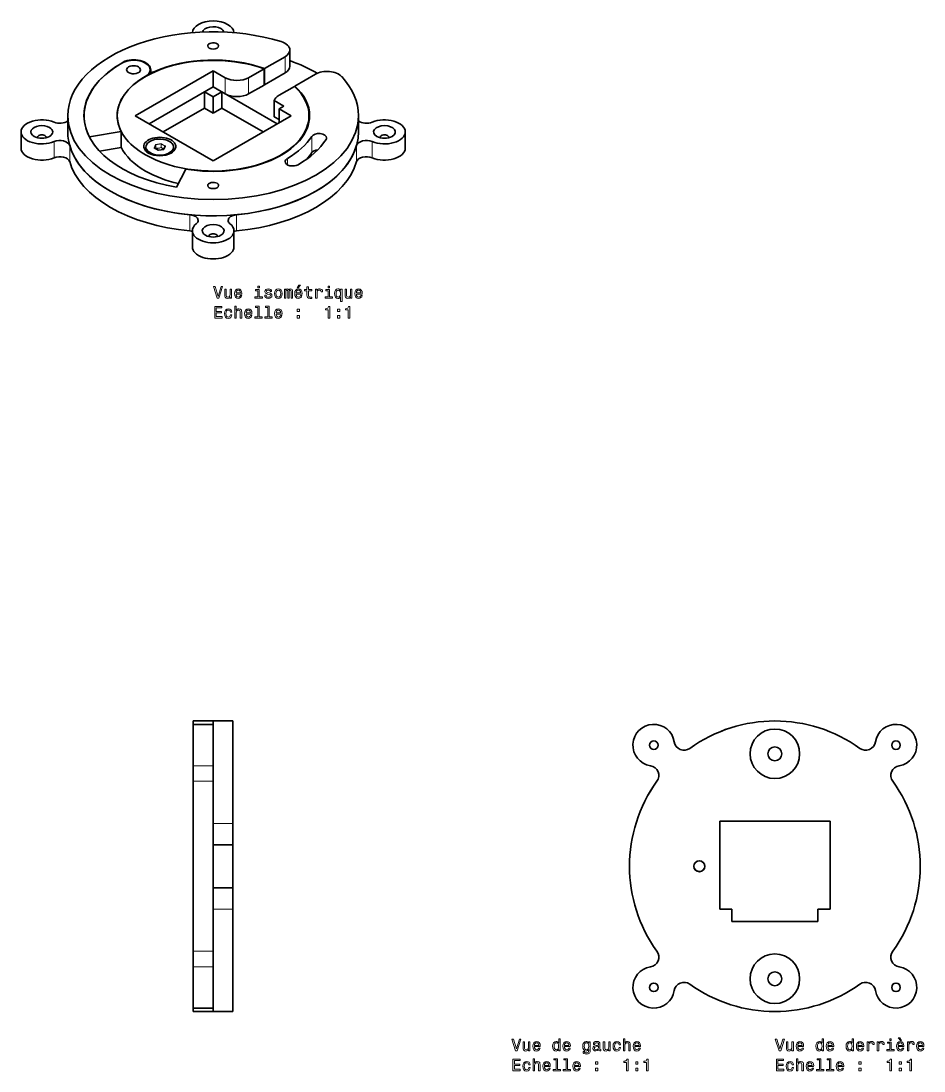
# Model space of a CAD drawing. Extents: x 300 to 980, y 12 to 676.
# Drawn here: x 706.4 to 979.7, y 358.5 to 676.5 of the extents above; entities that cross this region are included whole.
import ezdxf

# ---------------------------------------------------------------- set-up
doc = ezdxf.new("R2010")
doc.units = 0

msp = doc.modelspace()

# ---------------------------------------------------------------- linework, layer by layer
at = {"color": 7, "lineweight": 35, "ltscale": 0.179331}
for p, q in [((780.07, 662.06), (786.28, 665.65)), ((786.28, 660.75), (780.07, 657.16))]:
    msp.add_line(p, q, dxfattribs=at)
at = {"color": 7, "lineweight": 13, "ltscale": 0.122475}
for p, q in [((786.28, 660.75), (786.28, 665.65)), ((768.21, 654.4), (768.21, 659.3)), ((775.28, 654.4), (775.28, 659.3)), ((716.37, 635.04), (716.37, 639.94)), ((794.38, 636.61), (794.38, 641.51)), ((812.69, 639.94), (812.69, 635.04)), ((721.1, 633.92), (721.1, 638.82)), ((807.96, 638.82), (807.96, 633.92)), ((757.49, 612.91), (757.49, 617.81)), ((771.57, 612.91), (771.57, 617.81))]:
    msp.add_line(p, q, dxfattribs=at)
at = {"color": 7, "lineweight": 35, "ltscale": 0.122475}
for p, q in [((787.75, 662.79), (787.75, 667.69)), ((764.53, 656.52), (764.53, 661.42)), ((780.07, 657.16), (780.07, 662.06)), ((761.91, 650.11), (761.91, 655.01)), ((767.15, 650.11), (767.15, 655.01)), ((764.53, 648.6), (764.53, 653.5)), ((783.05, 652.36), (783.05, 647.46)), ((720.53, 642.88), (720.53, 647.78)), ((808.53, 642.88), (808.53, 647.78)), ((706.37, 642.88), (706.37, 637.98)), ((736.66, 638.12), (736.66, 643.02)), ((822.69, 642.88), (822.69, 637.98)), ((758.23, 612.94), (758.23, 608.04)), ((770.83, 612.94), (770.83, 608.04))]:
    msp.add_line(p, q, dxfattribs=at)
at = {"color": 7, "lineweight": 13, "ltscale": 0.003169}
msp.add_line((737.78, 664.13), (737.78, 664.26), dxfattribs=at)
at = {"color": 7, "lineweight": 13, "ltscale": 0.003339}
msp.add_line((737.88, 664.17), (737.88, 664.3), dxfattribs=at)
at = {"color": 7, "lineweight": 35}
for p, q in [((740.91, 647.78), (764.53, 661.42)), ((745.15, 645.33), (764.53, 656.52)), ((740.91, 647.78), (764.53, 634.15)), ((788.15, 647.78), (764.53, 634.15)), ((770.53, 433.47), (770.53, 464.5)), ((758.53, 420.5), (758.53, 446.23)), ((764.53, 420.5), (764.53, 446.23)), ((951.26, 434.2), (917.86, 434.2)), ((917.86, 407.5), (917.86, 434.2)), ((951.26, 434.2), (951.26, 407.5)), ((758.53, 394.77), (758.53, 420.5)), ((764.53, 394.77), (764.53, 420.5)), ((770.53, 376.5), (770.53, 407.53)), ((921.56, 403.8), (947.56, 403.8)), ((921.56, 403.8), (947.56, 403.8))]:
    msp.add_line(p, q, dxfattribs=at)
at = {"color": 7, "lineweight": 35, "ltscale": 0.03226}
msp.add_line((745.44, 660.4), (745.44, 661.69), dxfattribs=at)
at = {"color": 7, "lineweight": 35, "ltscale": 0.106144}
for p, q in [((768.21, 659.3), (764.53, 661.42)), ((768.21, 654.4), (764.53, 656.52))]:
    msp.add_line(p, q, dxfattribs=at)
at = {"color": 7, "lineweight": 35, "ltscale": 0.134218}
msp.add_line((775.28, 659.3), (779.93, 661.98), dxfattribs=at)
at = {"color": 7, "lineweight": 35, "ltscale": 0.122473}
msp.add_line((779.93, 657.08), (779.93, 661.98), dxfattribs=at)
at = {"color": 7, "lineweight": 13, "ltscale": 0.001021}
msp.add_line((743.98, 659.61), (743.98, 659.65), dxfattribs=at)
at = {"color": 7, "lineweight": 35, "ltscale": 0.019063}
msp.add_line((745.59, 661.23), (745.59, 660.47), dxfattribs=at)
at = {"color": 7, "lineweight": 13, "ltscale": 0.00369}
msp.add_line((746.4, 661.01), (746.4, 660.86), dxfattribs=at)
at = {"color": 7, "lineweight": 35, "ltscale": 0.179332}
msp.add_line((789.26, 656.76), (795.48, 660.34), dxfattribs=at)
at = {"color": 7, "lineweight": 35, "ltscale": 0.483775}
for p, q in [((745.15, 645.33), (761.91, 655.01)), ((783.9, 645.33), (767.15, 655.01))]:
    msp.add_line(p, q, dxfattribs=at)
at = {"color": 7, "lineweight": 35, "ltscale": 0.075525}
for p, q in [((764.53, 653.5), (761.91, 655.01)), ((764.53, 653.5), (767.15, 655.01)), ((764.53, 648.6), (761.91, 650.11)), ((764.53, 648.6), (767.15, 650.11))]:
    msp.add_line(p, q, dxfattribs=at)
at = {"color": 7, "lineweight": 35, "ltscale": 0.134219}
for p, q in [((779.93, 657.08), (775.28, 654.4)), ((784.47, 653.99), (789.12, 656.67))]:
    msp.add_line(p, q, dxfattribs=at)
at = {"color": 7, "lineweight": 35, "ltscale": 0.005473}
msp.add_line((789.26, 656.54), (789.26, 656.76), dxfattribs=at)
at = {"color": 7, "lineweight": 35, "ltscale": 0.08165}
msp.add_line((785.88, 650.72), (783.05, 652.36), dxfattribs=at)
at = {"color": 7, "lineweight": 35, "ltscale": 0.3613}
for p, q in [((749.4, 642.88), (761.91, 650.11)), ((779.66, 642.88), (767.15, 650.11))]:
    msp.add_line(p, q, dxfattribs=at)
at = {"color": 7, "lineweight": 35, "ltscale": 0.040824}
msp.add_line((785.88, 650.72), (784.47, 649.91), dxfattribs=at)
at = {"color": 7, "lineweight": 35, "ltscale": 0.106145}
for p, q in [((784.47, 649.91), (784.47, 645.66)), ((788.15, 647.78), (784.47, 649.91))]:
    msp.add_line(p, q, dxfattribs=at)
at = {"color": 7, "lineweight": 35, "ltscale": 0.02851}
msp.add_line((725.47, 646.64), (725.47, 647.78), dxfattribs=at)
at = {"color": 7, "lineweight": 35, "ltscale": 0.024593}
msp.add_line((735.52, 646.8), (735.52, 647.78), dxfattribs=at)
at = {"color": 7, "lineweight": 35, "ltscale": 0.040825}
msp.add_line((784.47, 646.64), (783.05, 647.46), dxfattribs=at)
at = {"color": 7, "lineweight": 35, "ltscale": 0.049251}
msp.add_line((793.54, 645.81), (793.54, 647.78), dxfattribs=at)
at = {"color": 7, "lineweight": 35, "ltscale": 0.243185}
msp.add_line((736.66, 643.02), (727.07, 641.38), dxfattribs=at)
at = {"color": 7, "lineweight": 35, "ltscale": 0.002522}
msp.add_line((727.07, 641.28), (727.07, 641.38), dxfattribs=at)
at = {"color": 7, "lineweight": 13, "ltscale": 0.040914}
for p, q in [((748.77, 639.32), (747.16, 639.07)), ((748.79, 639.25), (747.17, 639))]:
    msp.add_line(p, q, dxfattribs=at)
at = {"color": 7, "lineweight": 13, "ltscale": 0.026366}
for p, q in [((748.79, 638.2), (748.79, 639.25)), ((748.84, 638.19), (748.84, 639.24)), ((747.17, 637.95), (747.17, 639))]:
    msp.add_line(p, q, dxfattribs=at)
at = {"color": 7, "lineweight": 13, "ltscale": 0.034176}
for p, q in [((750.02, 638.56), (748.84, 639.24)), ((746.68, 638.04), (747.86, 637.35))]:
    msp.add_line(p, q, dxfattribs=at)
at = {"color": 7, "lineweight": 13, "ltscale": 0.034178}
msp.add_line((750.05, 638.62), (748.87, 639.3), dxfattribs=at)
at = {"color": 7, "lineweight": 35, "ltscale": 0.164989}
msp.add_line((736.66, 638.12), (730.16, 637.01), dxfattribs=at)
at = {"color": 7, "lineweight": 35, "ltscale": 0.00732}
for p, q in [((744.17, 637.95), (744.17, 638.25)), ((752.57, 637.95), (752.57, 638.25))]:
    msp.add_line(p, q, dxfattribs=at)
at = {"color": 7, "lineweight": 13, "ltscale": 0.025734}
for p, q in [((747.09, 639.03), (746.65, 638.09)), ((747.13, 638.98), (746.7, 638.05)), ((749.65, 637.63), (750.08, 638.56))]:
    msp.add_line(p, q, dxfattribs=at)
at = {"color": 7, "lineweight": 35, "ltscale": 0.000191654}
msp.add_line((746.7, 638.04), (746.7, 638.05), dxfattribs=at)
at = {"color": 7, "lineweight": 35, "ltscale": 0.034176}
msp.add_line((746.7, 638.04), (747.89, 637.36), dxfattribs=at)
at = {"color": 7, "lineweight": 13, "ltscale": 0.002935}
msp.add_line((747.13, 637.92), (747.1, 637.81), dxfattribs=at)
at = {"color": 7, "lineweight": 13, "ltscale": 0.026364}
msp.add_line((747.13, 637.92), (747.13, 638.98), dxfattribs=at)
at = {"color": 7, "lineweight": 13, "ltscale": 0.002601}
msp.add_line((747.17, 637.89), (747.13, 637.79), dxfattribs=at)
at = {"color": 7, "lineweight": 35, "ltscale": 0.040912}
msp.add_line((747.95, 637.35), (749.57, 637.6), dxfattribs=at)
at = {"color": 7, "lineweight": 13, "ltscale": 0.040912}
msp.add_line((747.96, 637.34), (749.58, 637.59), dxfattribs=at)
at = {"color": 7, "lineweight": 13, "ltscale": 0.001324}
msp.add_line((748.79, 638.2), (748.81, 638.15), dxfattribs=at)
at = {"color": 7, "lineweight": 13, "ltscale": 0.001085}
msp.add_line((748.84, 638.12), (748.81, 638.15), dxfattribs=at)
at = {"color": 7, "lineweight": 13, "ltscale": 0.001073}
msp.add_line((748.87, 638.16), (748.84, 638.19), dxfattribs=at)
at = {"color": 7, "lineweight": 35, "ltscale": 0.025734}
msp.add_line((749.6, 637.61), (750.04, 638.54), dxfattribs=at)
at = {"color": 7, "lineweight": 13, "ltscale": 0.001215}
msp.add_line((750.02, 638.51), (750.02, 638.56), dxfattribs=at)
at = {"color": 7, "lineweight": 13, "ltscale": 0.04695}
msp.add_line((786.99, 632.94), (786.99, 634.82), dxfattribs=at)
at = {"color": 7, "lineweight": 35, "ltscale": 0.153989}
msp.add_line((756.23, 631.61), (753.42, 626.13), dxfattribs=at)
at = {"color": 7, "lineweight": 35, "ltscale": 0.030039}
msp.add_line((758.53, 463.3), (758.53, 464.5), dxfattribs=at)
at = {"color": 7, "lineweight": 35, "ltscale": 0.15}
for p, q in [((758.53, 464.5), (764.53, 464.5)), ((764.53, 464.5), (770.53, 464.5)), ((764.53, 463.47), (758.53, 463.47)), ((764.53, 427), (770.53, 427)), ((764.53, 414), (770.53, 414)), ((764.53, 377.53), (758.53, 377.53)), ((758.53, 376.5), (764.53, 376.5)), ((764.53, 376.5), (770.53, 376.5))]:
    msp.add_line(p, q, dxfattribs=at)
at = {"color": 7, "lineweight": 35, "ltscale": 0.025726}
msp.add_line((764.53, 463.47), (764.53, 464.5), dxfattribs=at)
msp.add_line((764.53, 463.47), (764.53, 464.5), dxfattribs=at)
at = {"color": 7, "lineweight": 35, "ltscale": 0.313062}
for p, q in [((758.53, 463.47), (758.53, 450.95)), ((764.53, 450.95), (764.53, 463.47)), ((758.53, 390.05), (758.53, 377.53)), ((764.53, 377.53), (764.53, 390.05))]:
    msp.add_line(p, q, dxfattribs=at)
at = {"color": 7, "lineweight": 13, "ltscale": 0.15}
for p, q in [((758.53, 450.95), (764.53, 450.95)), ((758.53, 446.23), (764.53, 446.23)), ((764.53, 433.47), (770.53, 433.47)), ((764.53, 407.53), (770.53, 407.53)), ((758.53, 394.77), (764.53, 394.77)), ((758.53, 390.05), (764.53, 390.05))]:
    msp.add_line(p, q, dxfattribs=at)
at = {"color": 7, "lineweight": 35, "ltscale": 0.117937}
for p, q in [((758.53, 446.23), (758.53, 450.95)), ((764.53, 446.23), (764.53, 450.95)), ((758.53, 390.05), (758.53, 394.77)), ((764.53, 390.05), (764.53, 394.77))]:
    msp.add_line(p, q, dxfattribs=at)
at = {"color": 7, "lineweight": 35, "ltscale": 0.318921}
for p, q in [((764.53, 433.47), (764.53, 446.23)), ((764.53, 394.77), (764.53, 407.53))]:
    msp.add_line(p, q, dxfattribs=at)
at = {"color": 7, "lineweight": 35, "ltscale": 0.161858}
msp.add_line((770.53, 427), (770.53, 433.47), dxfattribs=at)
at = {"color": 7, "lineweight": 35, "ltscale": 0.055}
msp.add_line((951.26, 434.2), (951.26, 432), dxfattribs=at)
at = {"color": 7, "lineweight": 35, "ltscale": 0.325}
msp.add_line((770.53, 414), (770.53, 427), dxfattribs=at)
at = {"color": 7, "lineweight": 13, "ltscale": 3.00563e-05}
msp.add_line((913.3, 420.45), (913.3, 420.45), dxfattribs=at)
at = {"color": 7, "lineweight": 13, "ltscale": 0.000107431}
msp.add_line((913.32, 420.36), (913.32, 420.36), dxfattribs=at)
at = {"color": 7, "lineweight": 35, "ltscale": 0.001415}
msp.add_line((910.66, 419.36), (910.62, 419.32), dxfattribs=at)
at = {"color": 7, "lineweight": 13, "ltscale": 0.002001}
msp.add_line((911.7, 419), (911.7, 418.92), dxfattribs=at)
at = {"color": 7, "lineweight": 35, "ltscale": 0.161859}
msp.add_line((770.53, 407.53), (770.53, 414), dxfattribs=at)
at = {"color": 7, "lineweight": 35, "ltscale": 0.0925}
for p, q in [((921.56, 407.5), (917.86, 407.5)), ((921.56, 407.5), (921.56, 403.8)), ((947.56, 407.5), (947.56, 403.8)), ((947.56, 407.5), (951.26, 407.5))]:
    msp.add_line(p, q, dxfattribs=at)
at = {"color": 7, "lineweight": 35, "ltscale": 0.0375}
msp.add_line((951.26, 409), (951.26, 407.5), dxfattribs=at)
at = {"color": 7, "lineweight": 35, "ltscale": 0.025702}
for p, q in [((758.53, 376.5), (758.53, 377.53)), ((764.53, 376.5), (764.53, 377.53))]:
    msp.add_line(p, q, dxfattribs=at)
at = {"color": 7, "lineweight": 35, "ltscale": 0.0257}
msp.add_line((764.53, 376.5), (764.53, 377.53), dxfattribs=at)
at = {"color": 7, "lineweight": 35}
for points in [[(752.57, 638.25), (752.53, 638.56), (752.45, 638.82), (752.33, 639.06), (752.14, 639.34), (751.89, 639.6), (751.55, 639.86), (751.14, 640.1), (750.69, 640.3), (750.2, 640.47), (749.54, 640.62), (748.84, 640.7), (748.13, 640.71), (747.43, 640.65), (746.76, 640.53), (746.25, 640.38), (745.78, 640.19), (745.35, 639.97), (744.98, 639.71), (744.67, 639.43), (744.44, 639.12), (744.34, 638.96)], [(744.17, 637.95), (744.2, 637.64), (744.3, 637.34), (744.46, 637.05), (744.69, 636.76), (744.99, 636.49), (745.19, 636.33)], [(752.39, 637.24), (752.21, 636.96), (751.94, 636.65), (751.59, 636.37), (751.54, 636.33)], [(910.36, 419.54), (910.48, 419.42), (910.59, 419.33), (910.62, 419.32)], [(910.36, 419.54), (910.64, 419.28), (910.92, 419.1), (911.26, 418.98), (911.57, 418.93), (911.7, 418.92)]]:
    msp.add_lwpolyline(points, dxfattribs=at)
at = {"color": 7, "lineweight": 13}
for points in [[(748.79, 638.2), (748.4, 638.06), (747.98, 637.97), (747.56, 637.93), (747.17, 637.95)], [(748.81, 638.15), (748.31, 637.98), (747.82, 637.89), (747.5, 637.88), (747.17, 637.89)], [(748.84, 638.12), (749.22, 637.82), (749.59, 637.6)], [(748.87, 638.16), (749.03, 638.02), (749.36, 637.78), (749.62, 637.64)], [(913.24, 420.45), (913.23, 420.35), (913.16, 420.08), (913.04, 419.8), (912.85, 419.54), (912.61, 419.32), (912.33, 419.15), (912.28, 419.13)], [(913.32, 420.36), (913.3, 420.45), (913.3, 420.45)], [(913.32, 420.36), (913.31, 420.43), (913.3, 420.45)]]:
    msp.add_lwpolyline(points, dxfattribs=at)
for points in [[(766.92, 596.05), (766.05, 593.07), (765.14, 596.05), (764.66, 596.05), (765.79, 592.55), (766.3, 592.55), (767.4, 596.05)], [(770.13, 595.26), (769.68, 595.26), (769.68, 593.69), (769.63, 593.33), (769.49, 593.07), (769.26, 592.91), (768.96, 592.86), (768.72, 592.9), (768.57, 593.02), (768.49, 593.23), (768.47, 593.52), (768.47, 595.26), (768.02, 595.26), (768.02, 593.48), (768.04, 593.12), (768.13, 592.82), (768.43, 592.55), (768.9, 592.45), (769.15, 592.49), (769.37, 592.58), (769.55, 592.74), (769.7, 592.96), (769.7, 592.55), (770.13, 592.55)], [(771.46, 593.77), (773.24, 593.77), (773.24, 593.98), (773.16, 594.56), (772.94, 595), (772.59, 595.26), (772.12, 595.35), (771.66, 595.25), (771.31, 594.97), (771.08, 594.51), (771, 593.91), (771.07, 593.29), (771.3, 592.83), (771.65, 592.55), (772.1, 592.45), (772.5, 592.52), (772.82, 592.69), (773.06, 592.96), (773.19, 593.33), (772.75, 593.33), (772.66, 593.12), (772.53, 592.97), (772.16, 592.85), (771.87, 592.91), (771.65, 593.08), (771.51, 593.37), (771.46, 593.76)], [(771.46, 594.15), (771.52, 594.5), (771.65, 594.75), (771.86, 594.91), (772.13, 594.97), (772.4, 594.91), (772.61, 594.75), (772.73, 594.5), (772.78, 594.15)], [(778.5, 592.92), (778.5, 595.17), (777.36, 595.17), (777.36, 594.79), (778.06, 594.79), (778.06, 592.92), (777.15, 592.92), (777.15, 592.55), (779.42, 592.55), (779.42, 592.92)], [(778.52, 596.17), (778.05, 596.17), (778.05, 595.67), (778.52, 595.67)], [(781.51, 594.13), (781.08, 594.23), (780.76, 594.34), (780.66, 594.58), (780.69, 594.75), (780.79, 594.87), (780.96, 594.94), (781.21, 594.98), (781.45, 594.94), (781.64, 594.85), (781.76, 594.72), (781.81, 594.54), (782.24, 594.54), (782.24, 594.55), (782.16, 594.87), (781.96, 595.13), (781.64, 595.29), (781.21, 595.35), (780.78, 595.29), (780.47, 595.13), (780.27, 594.88), (780.21, 594.57), (780.26, 594.26), (780.4, 594.05), (780.63, 593.9), (780.97, 593.79), (781.46, 593.67), (781.77, 593.55), (781.85, 593.45), (781.88, 593.3), (781.83, 593.11), (781.71, 592.97), (781.51, 592.88), (781.25, 592.85), (780.97, 592.88), (780.77, 592.98), (780.64, 593.15), (780.58, 593.39), (780.15, 593.39), (780.22, 592.99), (780.43, 592.7), (780.76, 592.52), (781.21, 592.45), (781.69, 592.52), (782.03, 592.7), (782.25, 592.98), (782.32, 593.35), (782.27, 593.66), (782.11, 593.88), (781.85, 594.02)], [(783.09, 593.9), (783.17, 593.29), (783.4, 592.83), (783.77, 592.55), (784.26, 592.45), (784.75, 592.55), (785.12, 592.83), (785.35, 593.28), (785.44, 593.9), (785.35, 594.52), (785.12, 594.98), (784.75, 595.25), (784.26, 595.35), (783.77, 595.25), (783.4, 594.97), (783.17, 594.52)], [(783.54, 593.91), (783.59, 594.36), (783.73, 594.69), (783.96, 594.89), (784.26, 594.96), (784.57, 594.89), (784.79, 594.69), (784.93, 594.36), (784.98, 593.91), (784.93, 593.45), (784.79, 593.11), (784.57, 592.91), (784.26, 592.85), (783.96, 592.91), (783.73, 593.11), (783.59, 593.45)], [(786.08, 592.55), (786.49, 592.55), (786.49, 594.36), (786.51, 594.63), (786.59, 594.83), (786.7, 594.94), (786.86, 594.99), (786.98, 594.95), (787.06, 594.85), (787.1, 594.68), (787.11, 594.45), (787.11, 592.55), (787.5, 592.55), (787.5, 594.36), (787.52, 594.63), (787.6, 594.82), (787.72, 594.94), (787.87, 594.99), (787.99, 594.95), (788.07, 594.85), (788.12, 594.45), (788.12, 592.55), (788.53, 592.55), (788.53, 594.42), (788.5, 594.81), (788.42, 595.11), (788.26, 595.29), (788, 595.35), (787.69, 595.25), (787.46, 594.96), (787.27, 595.25), (786.96, 595.35), (786.67, 595.25), (786.47, 594.97), (786.47, 595.26), (786.08, 595.26)], [(789.68, 593.77), (791.45, 593.77), (791.46, 593.98), (791.38, 594.56), (791.16, 595), (790.8, 595.26), (790.34, 595.35), (789.88, 595.25), (789.52, 594.97), (789.3, 594.51), (789.22, 593.91), (789.29, 593.29), (789.52, 592.83), (789.87, 592.55), (790.32, 592.45), (790.71, 592.52), (791.04, 592.69), (791.27, 592.96), (791.41, 593.33), (790.97, 593.33), (790.88, 593.12), (790.75, 592.97), (790.38, 592.85), (790.09, 592.91), (789.87, 593.08), (789.73, 593.37), (789.68, 593.76)], [(789.68, 594.15), (789.73, 594.5), (789.87, 594.75), (790.08, 594.91), (790.35, 594.97), (790.62, 594.91), (790.82, 594.75), (790.95, 594.5), (791, 594.15)], [(789.99, 595.63), (790.28, 595.63), (790.99, 596.48), (790.49, 596.48)], [(792.92, 594.79), (792.92, 593.43), (792.95, 592.99), (793.09, 592.69), (793.38, 592.51), (793.86, 592.45), (794.38, 592.48), (794.38, 592.86), (794, 592.83), (793.65, 592.87), (793.46, 593), (793.38, 593.21), (793.37, 593.51), (793.37, 594.79), (794.38, 594.79), (794.38, 595.17), (793.37, 595.17), (793.37, 595.96), (792.92, 595.96), (792.92, 595.17), (792.16, 595.17), (792.16, 594.79)], [(795.53, 592.55), (795.97, 592.55), (795.97, 594.1), (796.02, 594.47), (796.15, 594.74), (796.38, 594.9), (796.67, 594.95), (796.9, 594.92), (797.06, 594.82), (797.16, 594.65), (797.2, 594.42), (797.65, 594.42), (797.59, 594.82), (797.42, 595.12), (797.14, 595.29), (796.77, 595.35), (796.51, 595.31), (796.29, 595.21), (796.09, 595.04), (795.93, 594.81), (795.93, 595.26), (795.53, 595.26)], [(799.76, 592.92), (799.76, 595.17), (798.62, 595.17), (798.62, 594.79), (799.31, 594.79), (799.31, 592.92), (798.4, 592.92), (798.4, 592.55), (800.67, 592.55), (800.67, 592.92)], [(799.77, 596.17), (799.3, 596.17), (799.3, 595.67), (799.77, 595.67)], [(803.1, 594.84), (802.94, 595.07), (802.77, 595.23), (802.56, 595.32), (802.32, 595.35), (801.89, 595.25), (801.56, 594.97), (801.34, 594.52), (801.27, 593.91), (801.34, 593.29), (801.56, 592.84), (801.89, 592.55), (802.32, 592.45), (802.56, 592.48), (802.76, 592.57), (802.94, 592.73), (803.1, 592.96), (803.1, 591.5), (803.54, 591.5), (803.54, 595.26), (803.1, 595.26)], [(801.72, 593.91), (801.77, 594.35), (801.91, 594.68), (802.12, 594.88), (802.4, 594.95), (802.69, 594.88), (802.91, 594.69), (803.04, 594.36), (803.09, 593.91), (803.04, 593.45), (802.91, 593.12), (802.69, 592.92), (802.4, 592.85), (802.12, 592.92), (801.91, 593.12), (801.77, 593.45)], [(806.56, 595.26), (806.12, 595.26), (806.12, 593.69), (806.06, 593.33), (805.92, 593.07), (805.69, 592.91), (805.39, 592.86), (805.16, 592.9), (805.01, 593.02), (804.92, 593.23), (804.9, 593.52), (804.9, 595.26), (804.46, 595.26), (804.46, 593.48), (804.47, 593.12), (804.57, 592.82), (804.86, 592.55), (805.33, 592.45), (805.58, 592.49), (805.8, 592.58), (805.98, 592.74), (806.14, 592.96), (806.14, 592.55), (806.56, 592.55)], [(807.9, 593.77), (809.67, 593.77), (809.68, 593.98), (809.6, 594.56), (809.37, 595), (809.02, 595.26), (808.55, 595.35), (808.09, 595.25), (807.74, 594.97), (807.51, 594.51), (807.43, 593.91), (807.51, 593.29), (807.73, 592.83), (808.08, 592.55), (808.54, 592.45), (808.93, 592.52), (809.25, 592.69), (809.49, 592.96), (809.63, 593.33), (809.19, 593.33), (809.1, 593.12), (808.96, 592.97), (808.59, 592.85), (808.3, 592.91), (808.09, 593.08), (807.95, 593.37), (807.9, 593.76)], [(807.9, 594.15), (807.95, 594.5), (808.09, 594.75), (808.29, 594.91), (808.57, 594.97), (808.83, 594.91), (809.04, 594.75), (809.17, 594.5), (809.21, 594.15)], [(764.99, 586.5), (767.21, 586.5), (767.21, 586.93), (765.45, 586.93), (765.45, 588.11), (767.02, 588.11), (767.02, 588.53), (765.45, 588.53), (765.45, 589.58), (767.17, 589.58), (767.17, 590), (764.99, 590)], [(769.76, 588.31), (770.2, 588.31), (770.11, 588.72), (769.89, 589.03), (769.56, 589.23), (769.12, 589.31), (768.63, 589.21), (768.27, 588.92), (768.03, 588.46), (767.95, 587.85), (768.03, 587.24), (768.26, 586.78), (768.61, 586.5), (769.1, 586.41), (769.54, 586.48), (769.87, 586.69), (770.11, 587.03), (770.21, 587.47), (769.78, 587.47), (769.71, 587.19), (769.57, 586.98), (769.37, 586.85), (769.12, 586.81), (768.81, 586.87), (768.59, 587.07), (768.45, 587.4), (768.41, 587.86), (768.45, 588.32), (768.59, 588.65), (768.82, 588.85), (769.12, 588.92), (769.38, 588.87), (769.58, 588.76), (769.71, 588.57)], [(771.07, 586.5), (771.52, 586.5), (771.52, 588.07), (771.56, 588.42), (771.71, 588.69), (771.94, 588.85), (772.24, 588.91), (772.48, 588.86), (772.63, 588.72), (772.71, 588.49), (772.73, 588.19), (772.73, 586.5), (773.18, 586.5), (773.18, 588.28), (773.16, 588.64), (773.07, 588.94), (772.77, 589.21), (772.31, 589.31), (772.05, 589.27), (771.84, 589.18), (771.65, 589.02), (771.52, 588.82), (771.52, 590.12), (771.07, 590.12)], [(774.5, 587.73), (776.27, 587.73), (776.28, 587.93), (776.2, 588.51), (775.98, 588.95), (775.62, 589.21), (775.15, 589.31), (774.7, 589.21), (774.34, 588.92), (774.12, 588.46), (774.04, 587.86), (774.11, 587.24), (774.34, 586.78), (774.69, 586.5), (775.14, 586.41), (775.53, 586.47), (775.86, 586.64), (776.09, 586.92), (776.23, 587.28), (775.79, 587.28), (775.7, 587.08), (775.57, 586.93), (775.2, 586.81), (774.91, 586.86), (774.69, 587.04), (774.55, 587.32), (774.5, 587.71)], [(774.5, 588.1), (774.55, 588.45), (774.69, 588.71), (774.9, 588.86), (775.17, 588.92), (775.44, 588.86), (775.64, 588.71), (775.77, 588.45), (775.82, 588.1)], [(778.03, 589.75), (778.03, 586.88), (777.12, 586.88), (777.12, 586.5), (779.38, 586.5), (779.38, 586.88), (778.47, 586.88), (778.47, 590.12), (777.33, 590.12), (777.33, 589.75)], [(781.07, 589.75), (781.07, 586.88), (780.15, 586.88), (780.15, 586.5), (782.42, 586.5), (782.42, 586.88), (781.51, 586.88), (781.51, 590.12), (780.37, 590.12), (780.37, 589.75)], [(783.61, 587.73), (785.38, 587.73), (785.39, 587.93), (785.31, 588.51), (785.09, 588.95), (784.73, 589.21), (784.26, 589.31), (783.8, 589.21), (783.45, 588.92), (783.22, 588.46), (783.14, 587.86), (783.22, 587.24), (783.45, 586.78), (783.79, 586.5), (784.25, 586.41), (784.64, 586.47), (784.96, 586.64), (785.2, 586.92), (785.34, 587.28), (784.9, 587.28), (784.81, 587.08), (784.68, 586.93), (784.3, 586.81), (784.02, 586.86), (783.8, 587.04), (783.66, 587.32), (783.61, 587.71)], [(783.61, 588.1), (783.66, 588.45), (783.8, 588.71), (784.01, 588.86), (784.28, 588.92), (784.55, 588.86), (784.75, 588.71), (784.88, 588.45), (784.92, 588.1)], [(789.99, 588.46), (790.68, 588.46), (790.68, 589.21), (789.99, 589.21)], [(799.35, 586.5), (799.81, 586.5), (799.81, 590.03), (799.47, 590.03), (799.38, 589.72), (799.2, 589.51), (798.92, 589.39), (798.54, 589.35), (798.54, 588.99), (799.35, 588.99)], [(802.13, 588.46), (802.83, 588.46), (802.83, 589.21), (802.13, 589.21)], [(805.42, 586.5), (805.88, 586.5), (805.88, 590.03), (805.54, 590.03), (805.45, 589.72), (805.27, 589.51), (804.99, 589.39), (804.61, 589.35), (804.61, 588.99), (805.42, 588.99)], [(789.99, 586.5), (790.68, 586.5), (790.68, 587.25), (789.99, 587.25)], [(802.13, 586.5), (802.83, 586.5), (802.83, 587.25), (802.13, 587.25)], [(857.23, 368.15), (856.35, 365.17), (855.45, 368.15), (854.97, 368.15), (856.1, 364.64), (856.6, 364.64), (857.71, 368.15)], [(860.43, 367.35), (859.99, 367.35), (859.99, 365.79), (859.94, 365.43), (859.79, 365.16), (859.56, 365), (859.27, 364.95), (859.03, 364.99), (858.88, 365.11), (858.79, 365.32), (858.77, 365.61), (858.77, 367.35), (858.33, 367.35), (858.33, 365.57), (858.34, 365.21), (858.44, 364.92), (858.73, 364.64), (859.2, 364.55), (859.45, 364.58), (859.67, 364.67), (859.86, 364.83), (860.01, 365.06), (860.01, 364.64), (860.43, 364.64)], [(861.77, 365.87), (863.54, 365.87), (863.55, 366.08), (863.47, 366.66), (863.25, 367.09), (862.89, 367.35), (862.42, 367.45), (861.96, 367.35), (861.61, 367.06), (861.39, 366.61), (861.3, 366), (861.38, 365.38), (861.61, 364.93), (861.95, 364.64), (862.41, 364.55), (862.8, 364.61), (863.12, 364.78), (863.36, 365.06), (863.5, 365.42), (863.06, 365.42), (862.97, 365.22), (862.84, 365.07), (862.46, 364.95), (862.18, 365), (861.96, 365.18), (861.82, 365.47), (861.77, 365.85)], [(861.77, 366.24), (861.82, 366.59), (861.96, 366.85), (862.17, 367), (862.44, 367.06), (862.71, 367), (862.91, 366.85), (863.04, 366.59), (863.08, 366.24)], [(869.12, 365.06), (869.12, 364.64), (869.56, 364.64), (869.56, 368.26), (869.12, 368.26), (869.12, 366.94), (868.78, 367.32), (868.58, 367.41), (868.34, 367.45), (867.91, 367.35), (867.58, 367.06), (867.36, 366.61), (867.29, 366), (867.36, 365.39), (867.58, 364.93), (867.91, 364.64), (868.34, 364.55), (868.58, 364.58), (868.79, 364.67)], [(868.42, 367.05), (868.71, 366.98), (868.93, 366.78), (869.06, 366.45), (869.11, 366), (869.06, 365.54), (868.93, 365.21), (868.71, 365.01), (868.42, 364.95), (868.14, 365.01), (867.93, 365.21), (867.78, 365.55), (867.74, 366), (867.78, 366.45), (867.93, 366.78), (868.14, 366.98)], [(870.88, 365.87), (872.65, 365.87), (872.66, 366.08), (872.58, 366.66), (872.35, 367.09), (872, 367.35), (871.53, 367.45), (871.07, 367.35), (870.72, 367.06), (870.49, 366.61), (870.41, 366), (870.49, 365.38), (870.71, 364.93), (871.06, 364.64), (871.52, 364.55), (871.91, 364.61), (872.23, 364.78), (872.47, 365.06), (872.61, 365.42), (872.17, 365.42), (872.08, 365.22), (871.95, 365.07), (871.57, 364.95), (871.28, 365), (871.07, 365.18), (870.93, 365.47), (870.88, 365.85)], [(870.88, 366.24), (870.93, 366.59), (871.07, 366.85), (871.27, 367), (871.55, 367.06), (871.81, 367), (872.02, 366.85), (872.15, 366.59), (872.19, 366.24)], [(878.67, 364.76), (878.67, 367.35), (878.24, 367.35), (878.24, 366.91), (877.9, 367.31), (877.68, 367.41), (877.45, 367.45), (877.02, 367.35), (876.69, 367.06), (876.47, 366.61), (876.39, 366), (876.47, 365.38), (876.69, 364.93), (877.02, 364.64), (877.45, 364.55), (877.69, 364.58), (877.89, 364.67), (878.24, 365.06), (878.24, 364.67), (878.2, 364.37), (878.09, 364.15), (877.88, 364.03), (877.56, 363.98), (877.29, 364.01), (877.09, 364.09), (876.97, 364.22), (876.94, 364.4), (876.51, 364.4), (876.51, 364.38), (876.58, 364.05), (876.78, 363.81), (877.1, 363.65), (877.54, 363.6), (878.06, 363.68), (878.41, 363.89), (878.61, 364.26)], [(876.85, 366), (876.9, 366.45), (877.03, 366.78), (877.25, 366.98), (877.53, 367.05), (877.83, 366.98), (878.05, 366.78), (878.18, 366.45), (878.23, 366), (878.18, 365.54), (878.05, 365.21), (877.83, 365.01), (877.53, 364.95), (877.25, 365.01), (877.03, 365.21), (876.9, 365.55)], [(881.2, 365), (881.2, 364.98), (881.23, 364.81), (881.31, 364.69), (881.62, 364.59), (881.87, 364.63), (881.87, 364.98), (881.76, 364.96), (881.62, 365.03), (881.6, 365.23), (881.6, 366.63), (881.54, 366.99), (881.36, 367.24), (881.05, 367.39), (880.62, 367.45), (880.2, 367.39), (879.88, 367.22), (879.69, 366.95), (879.62, 366.6), (879.62, 366.56), (880.02, 366.56), (880.06, 366.78), (880.17, 366.93), (880.35, 367.02), (880.6, 367.05), (880.85, 367.03), (881.03, 366.95), (881.13, 366.82), (881.17, 366.64), (881.15, 366.43), (881.07, 366.32), (880.87, 366.27), (880.49, 366.23), (880.06, 366.14), (879.75, 365.98), (879.57, 365.73), (879.51, 365.35), (879.56, 365.02), (879.72, 364.77), (879.97, 364.62), (880.32, 364.56), (880.79, 364.67)], [(881.15, 365.59), (881.09, 365.33), (880.93, 365.13), (880.69, 365), (880.39, 364.95), (880.2, 364.98), (880.07, 365.06), (879.98, 365.2), (879.95, 365.39), (879.97, 365.57), (880.06, 365.7), (880.38, 365.84), (880.79, 365.9), (881.15, 366.02)], [(884.72, 367.35), (884.28, 367.35), (884.28, 365.79), (884.23, 365.43), (884.08, 365.16), (883.85, 365), (883.56, 364.95), (883.32, 364.99), (883.17, 365.11), (883.08, 365.32), (883.06, 365.61), (883.06, 367.35), (882.62, 367.35), (882.62, 365.57), (882.63, 365.21), (882.73, 364.92), (883.02, 364.64), (883.49, 364.55), (883.74, 364.58), (883.96, 364.67), (884.15, 364.83), (884.3, 365.06), (884.3, 364.64), (884.72, 364.64)], [(887.39, 366.45), (887.83, 366.45), (887.74, 366.86), (887.52, 367.18), (887.19, 367.37), (886.75, 367.45), (886.26, 367.35), (885.9, 367.06), (885.66, 366.61), (885.58, 365.99), (885.66, 365.38), (885.89, 364.93), (886.24, 364.64), (886.73, 364.55), (887.17, 364.62), (887.5, 364.84), (887.74, 365.17), (887.84, 365.61), (887.41, 365.61), (887.34, 365.33), (887.2, 365.12), (886.99, 364.99), (886.75, 364.95), (886.44, 365.01), (886.22, 365.21), (886.08, 365.54), (886.04, 366.01), (886.08, 366.46), (886.22, 366.79), (886.45, 366.99), (886.75, 367.06), (887.01, 367.01), (887.21, 366.9), (887.34, 366.71)], [(888.7, 364.64), (889.15, 364.64), (889.15, 366.21), (889.19, 366.56), (889.34, 366.83), (889.57, 366.99), (889.87, 367.05), (890.11, 367), (890.26, 366.86), (890.34, 366.64), (890.36, 366.33), (890.36, 364.64), (890.81, 364.64), (890.81, 366.42), (890.79, 366.78), (890.7, 367.08), (890.4, 367.35), (889.93, 367.45), (889.68, 367.41), (889.47, 367.32), (889.28, 367.16), (889.15, 366.96), (889.15, 368.26), (888.7, 368.26)], [(892.13, 365.87), (893.9, 365.87), (893.91, 366.08), (893.83, 366.66), (893.61, 367.09), (893.25, 367.35), (892.78, 367.45), (892.33, 367.35), (891.97, 367.06), (891.75, 366.61), (891.66, 366), (891.74, 365.38), (891.97, 364.93), (892.32, 364.64), (892.77, 364.55), (893.16, 364.61), (893.49, 364.78), (893.72, 365.06), (893.86, 365.42), (893.42, 365.42), (893.33, 365.22), (893.2, 365.07), (892.82, 364.95), (892.54, 365), (892.32, 365.18), (892.18, 365.47), (892.13, 365.85)], [(892.13, 366.24), (892.18, 366.59), (892.32, 366.85), (892.53, 367), (892.8, 367.06), (893.07, 367), (893.27, 366.85), (893.4, 366.59), (893.44, 366.24)], [(936.95, 368.15), (936.08, 365.17), (935.17, 368.15), (934.69, 368.15), (935.82, 364.64), (936.33, 364.64), (937.43, 368.15)], [(940.16, 367.35), (939.71, 367.35), (939.71, 365.79), (939.66, 365.43), (939.52, 365.16), (939.29, 365), (938.99, 364.95), (938.75, 364.99), (938.6, 365.11), (938.52, 365.32), (938.5, 365.61), (938.5, 367.35), (938.05, 367.35), (938.05, 365.57), (938.07, 365.21), (938.16, 364.92), (938.46, 364.64), (938.93, 364.55), (939.18, 364.58), (939.39, 364.67), (939.58, 364.83), (939.73, 365.06), (939.73, 364.64), (940.16, 364.64)], [(941.49, 365.87), (943.27, 365.87), (943.27, 366.08), (943.19, 366.66), (942.97, 367.09), (942.62, 367.35), (942.15, 367.45), (941.69, 367.35), (941.34, 367.06), (941.11, 366.61), (941.03, 366), (941.1, 365.38), (941.33, 364.93), (941.68, 364.64), (942.13, 364.55), (942.53, 364.61), (942.85, 364.78), (943.09, 365.06), (943.22, 365.42), (942.78, 365.42), (942.69, 365.22), (942.56, 365.07), (942.19, 364.95), (941.9, 365), (941.68, 365.18), (941.54, 365.47), (941.49, 365.85)], [(941.49, 366.24), (941.55, 366.59), (941.68, 366.85), (941.89, 367), (942.16, 367.06), (942.43, 367), (942.64, 366.85), (942.76, 366.59), (942.81, 366.24)], [(948.84, 365.06), (948.84, 364.64), (949.28, 364.64), (949.28, 368.26), (948.85, 368.26), (948.85, 366.94), (948.51, 367.32), (948.3, 367.41), (948.06, 367.45), (947.63, 367.35), (947.3, 367.06), (947.09, 366.61), (947.01, 366), (947.09, 365.39), (947.3, 364.93), (947.63, 364.64), (948.06, 364.55), (948.3, 364.58), (948.51, 364.67)], [(948.14, 367.05), (948.43, 366.98), (948.65, 366.78), (948.78, 366.45), (948.84, 366), (948.78, 365.54), (948.65, 365.21), (948.43, 365.01), (948.14, 364.95), (947.86, 365.01), (947.65, 365.21), (947.51, 365.55), (947.46, 366), (947.51, 366.45), (947.65, 366.78), (947.86, 366.98)], [(950.6, 365.87), (952.38, 365.87), (952.38, 366.08), (952.3, 366.66), (952.08, 367.09), (951.72, 367.35), (951.26, 367.45), (950.8, 367.35), (950.44, 367.06), (950.22, 366.61), (950.14, 366), (950.21, 365.38), (950.44, 364.93), (950.79, 364.64), (951.24, 364.55), (951.63, 364.61), (951.96, 364.78), (952.19, 365.06), (952.33, 365.42), (951.89, 365.42), (951.8, 365.22), (951.67, 365.07), (951.3, 364.95), (951.01, 365), (950.79, 365.18), (950.65, 365.47), (950.6, 365.85)], [(950.6, 366.24), (950.66, 366.59), (950.79, 366.85), (951, 367), (951.27, 367.06), (951.54, 367), (951.74, 366.85), (951.87, 366.59), (951.92, 366.24)], [(957.95, 365.06), (957.95, 364.64), (958.39, 364.64), (958.39, 368.26), (957.95, 368.26), (957.95, 366.94), (957.62, 367.32), (957.41, 367.41), (957.17, 367.45), (956.74, 367.35), (956.41, 367.06), (956.19, 366.61), (956.12, 366), (956.19, 365.39), (956.41, 364.93), (956.74, 364.64), (957.17, 364.55), (957.41, 364.58), (957.62, 364.67)], [(957.25, 367.05), (957.54, 366.98), (957.76, 366.78), (957.89, 366.45), (957.94, 366), (957.89, 365.54), (957.76, 365.21), (957.54, 365.01), (957.25, 364.95), (956.97, 365.01), (956.76, 365.21), (956.62, 365.55), (956.57, 366), (956.62, 366.45), (956.76, 366.78), (956.97, 366.98)], [(959.71, 365.87), (961.48, 365.87), (961.49, 366.08), (961.41, 366.66), (961.19, 367.09), (960.83, 367.35), (960.36, 367.45), (959.9, 367.35), (959.55, 367.06), (959.32, 366.61), (959.24, 366), (959.32, 365.38), (959.55, 364.93), (959.89, 364.64), (960.35, 364.55), (960.74, 364.61), (961.06, 364.78), (961.3, 365.06), (961.44, 365.42), (961, 365.42), (960.91, 365.22), (960.78, 365.07), (960.4, 364.95), (960.12, 365), (959.9, 365.18), (959.76, 365.47), (959.71, 365.85)], [(959.71, 366.24), (959.76, 366.59), (959.9, 366.85), (960.11, 367), (960.38, 367.06), (960.65, 367), (960.85, 366.85), (960.98, 366.59), (961.02, 366.24)], [(962.52, 364.64), (962.97, 364.64), (962.97, 366.19), (963.01, 366.56), (963.15, 366.83), (963.37, 366.99), (963.67, 367.05), (963.89, 367.01), (964.06, 366.91), (964.16, 366.74), (964.19, 366.51), (964.64, 366.51), (964.58, 366.92), (964.41, 367.21), (964.14, 367.39), (963.76, 367.45), (963.5, 367.41), (963.28, 367.31), (963.08, 367.13), (962.93, 366.9), (962.93, 367.35), (962.52, 367.35)], [(965.56, 364.64), (966, 364.64), (966, 366.19), (966.05, 366.56), (966.18, 366.83), (966.41, 366.99), (966.7, 367.05), (966.93, 367.01), (967.09, 366.91), (967.19, 366.74), (967.23, 366.51), (967.68, 366.51), (967.62, 366.92), (967.45, 367.21), (967.17, 367.39), (966.79, 367.45), (966.54, 367.41), (966.31, 367.31), (966.12, 367.13), (965.96, 366.9), (965.96, 367.35), (965.56, 367.35)], [(969.78, 365.02), (969.78, 367.26), (968.64, 367.26), (968.64, 366.88), (969.34, 366.88), (969.34, 365.02), (968.43, 365.02), (968.43, 364.64), (970.7, 364.64), (970.7, 365.02)], [(969.8, 368.26), (969.33, 368.26), (969.33, 367.76), (969.8, 367.76)], [(971.85, 365.87), (973.63, 365.87), (973.63, 366.08), (973.55, 366.66), (973.33, 367.09), (972.98, 367.35), (972.51, 367.45), (972.05, 367.35), (971.7, 367.06), (971.47, 366.61), (971.39, 366), (971.46, 365.38), (971.69, 364.93), (972.04, 364.64), (972.49, 364.55), (972.89, 364.61), (973.21, 364.78), (973.45, 365.06), (973.58, 365.42), (973.14, 365.42), (973.05, 365.22), (972.92, 365.07), (972.55, 364.95), (972.26, 365), (972.04, 365.18), (971.9, 365.47), (971.85, 365.85)], [(971.85, 366.24), (971.91, 366.59), (972.04, 366.85), (972.25, 367), (972.52, 367.06), (972.79, 367), (973, 366.85), (973.12, 366.59), (973.17, 366.24)], [(972.87, 367.72), (972.36, 368.58), (971.87, 368.58), (972.57, 367.72)], [(974.67, 364.64), (975.11, 364.64), (975.11, 366.19), (975.16, 366.56), (975.29, 366.83), (975.51, 366.99), (975.81, 367.05), (976.03, 367.01), (976.2, 366.91), (976.3, 366.74), (976.34, 366.51), (976.78, 366.51), (976.72, 366.92), (976.56, 367.21), (976.28, 367.39), (975.9, 367.45), (975.64, 367.41), (975.42, 367.31), (975.23, 367.13), (975.07, 366.9), (975.07, 367.35), (974.67, 367.35)], [(977.92, 365.87), (979.7, 365.87), (979.7, 366.08), (979.62, 366.66), (979.4, 367.09), (979.05, 367.35), (978.58, 367.45), (978.12, 367.35), (977.77, 367.06), (977.54, 366.61), (977.46, 366), (977.54, 365.38), (977.76, 364.93), (978.11, 364.64), (978.56, 364.55), (978.96, 364.61), (979.28, 364.78), (979.52, 365.06), (979.65, 365.42), (979.22, 365.42), (979.12, 365.22), (978.99, 365.07), (978.62, 364.95), (978.33, 365), (978.12, 365.18), (977.97, 365.47), (977.92, 365.85)], [(977.92, 366.24), (977.98, 366.59), (978.12, 366.85), (978.32, 367), (978.6, 367.06), (978.86, 367), (979.07, 366.85), (979.2, 366.59), (979.24, 366.24)], [(855.29, 358.6), (857.51, 358.6), (857.51, 359.02), (855.76, 359.02), (855.76, 360.21), (857.32, 360.21), (857.32, 360.62), (855.76, 360.62), (855.76, 361.67), (857.47, 361.67), (857.47, 362.1), (855.29, 362.1)], [(860.07, 360.41), (860.51, 360.41), (860.42, 360.81), (860.2, 361.13), (859.86, 361.32), (859.42, 361.4), (858.94, 361.3), (858.57, 361.02), (858.34, 360.56), (858.26, 359.94), (858.33, 359.33), (858.56, 358.88), (858.92, 358.6), (859.41, 358.5), (859.84, 358.58), (860.18, 358.79), (860.41, 359.12), (860.51, 359.56), (860.09, 359.56), (860.01, 359.28), (859.87, 359.07), (859.67, 358.94), (859.42, 358.9), (859.12, 358.96), (858.89, 359.17), (858.76, 359.49), (858.71, 359.96), (858.76, 360.41), (858.9, 360.74), (859.13, 360.94), (859.42, 361.01), (859.69, 360.97), (859.88, 360.85), (860.01, 360.66)], [(861.38, 358.6), (861.82, 358.6), (861.82, 360.16), (861.87, 360.52), (862.02, 360.78), (862.24, 360.94), (862.54, 361), (862.79, 360.95), (862.94, 360.82), (863.01, 360.59), (863.04, 360.29), (863.04, 358.6), (863.48, 358.6), (863.48, 360.38), (863.46, 360.73), (863.37, 361.03), (863.07, 361.3), (862.61, 361.4), (862.36, 361.37), (862.14, 361.27), (861.96, 361.12), (861.82, 360.91), (861.82, 362.22), (861.38, 362.22)], [(864.8, 359.82), (866.58, 359.82), (866.58, 360.03), (866.5, 360.61), (866.28, 361.04), (865.93, 361.3), (865.46, 361.4), (865, 361.3), (864.65, 361.02), (864.42, 360.56), (864.34, 359.95), (864.42, 359.33), (864.64, 358.88), (864.99, 358.6), (865.44, 358.5), (865.84, 358.57), (866.16, 358.74), (866.4, 359.01), (866.53, 359.37), (866.1, 359.37), (866, 359.17), (865.87, 359.02), (865.5, 358.9), (865.21, 358.95), (865, 359.13), (864.85, 359.42), (864.8, 359.81)], [(864.8, 360.2), (864.86, 360.54), (865, 360.8), (865.2, 360.96), (865.48, 361.01), (865.74, 360.96), (865.95, 360.8), (866.08, 360.54), (866.12, 360.2)], [(868.33, 361.84), (868.33, 358.97), (867.42, 358.97), (867.42, 358.6), (869.69, 358.6), (869.69, 358.97), (868.78, 358.97), (868.78, 362.22), (867.64, 362.22), (867.64, 361.84)], [(871.37, 361.84), (871.37, 358.97), (870.46, 358.97), (870.46, 358.6), (872.72, 358.6), (872.72, 358.97), (871.81, 358.97), (871.81, 362.22), (870.67, 362.22), (870.67, 361.84)], [(873.91, 359.82), (875.69, 359.82), (875.69, 360.03), (875.61, 360.61), (875.39, 361.04), (875.04, 361.3), (874.57, 361.4), (874.11, 361.3), (873.76, 361.02), (873.53, 360.56), (873.45, 359.95), (873.52, 359.33), (873.75, 358.88), (874.1, 358.6), (874.55, 358.5), (874.95, 358.57), (875.27, 358.74), (875.51, 359.01), (875.64, 359.37), (875.2, 359.37), (875.11, 359.17), (874.98, 359.02), (874.61, 358.9), (874.32, 358.95), (874.1, 359.13), (873.96, 359.42), (873.91, 359.81)], [(873.91, 360.2), (873.97, 360.54), (874.1, 360.8), (874.31, 360.96), (874.58, 361.01), (874.85, 360.96), (875.06, 360.8), (875.18, 360.54), (875.23, 360.2)], [(880.29, 360.55), (880.99, 360.55), (880.99, 361.3), (880.29, 361.3)], [(880.29, 358.6), (880.99, 358.6), (880.99, 359.35), (880.29, 359.35)], [(889.66, 358.6), (890.12, 358.6), (890.12, 362.12), (889.77, 362.12), (889.68, 361.81), (889.5, 361.61), (889.22, 361.49), (888.84, 361.45), (888.84, 361.09), (889.66, 361.09)], [(892.44, 360.55), (893.13, 360.55), (893.13, 361.3), (892.44, 361.3)], [(892.44, 358.6), (893.13, 358.6), (893.13, 359.35), (892.44, 359.35)], [(895.73, 358.6), (896.19, 358.6), (896.19, 362.12), (895.85, 362.12), (895.75, 361.81), (895.57, 361.61), (895.3, 361.49), (894.91, 361.45), (894.91, 361.09), (895.73, 361.09)], [(935.02, 358.6), (937.24, 358.6), (937.24, 359.02), (935.48, 359.02), (935.48, 360.21), (937.04, 360.21), (937.04, 360.62), (935.48, 360.62), (935.48, 361.67), (937.2, 361.67), (937.2, 362.1), (935.02, 362.1)], [(939.79, 360.41), (940.23, 360.41), (940.14, 360.81), (939.92, 361.13), (939.59, 361.32), (939.15, 361.4), (938.66, 361.3), (938.29, 361.02), (938.06, 360.56), (937.98, 359.94), (938.06, 359.33), (938.28, 358.88), (938.64, 358.6), (939.13, 358.5), (939.57, 358.58), (939.9, 358.79), (940.14, 359.12), (940.24, 359.56), (939.81, 359.56), (939.74, 359.28), (939.6, 359.07), (939.39, 358.94), (939.15, 358.9), (938.84, 358.96), (938.62, 359.17), (938.48, 359.49), (938.44, 359.96), (938.48, 360.41), (938.62, 360.74), (938.85, 360.94), (939.15, 361.01), (939.41, 360.97), (939.61, 360.85), (939.74, 360.66)], [(941.1, 358.6), (941.55, 358.6), (941.55, 360.16), (941.59, 360.52), (941.74, 360.78), (941.97, 360.94), (942.27, 361), (942.51, 360.95), (942.66, 360.82), (942.74, 360.59), (942.76, 360.29), (942.76, 358.6), (943.21, 358.6), (943.21, 360.38), (943.19, 360.73), (943.1, 361.03), (942.8, 361.3), (942.33, 361.4), (942.08, 361.37), (941.87, 361.27), (941.68, 361.12), (941.55, 360.91), (941.55, 362.22), (941.1, 362.22)], [(944.53, 359.82), (946.3, 359.82), (946.31, 360.03), (946.23, 360.61), (946.01, 361.04), (945.65, 361.3), (945.18, 361.4), (944.72, 361.3), (944.37, 361.02), (944.14, 360.56), (944.06, 359.95), (944.14, 359.33), (944.37, 358.88), (944.71, 358.6), (945.17, 358.5), (945.56, 358.57), (945.88, 358.74), (946.12, 359.01), (946.26, 359.37), (945.82, 359.37), (945.73, 359.17), (945.6, 359.02), (945.22, 358.9), (944.94, 358.95), (944.72, 359.13), (944.58, 359.42), (944.53, 359.81)], [(944.53, 360.2), (944.58, 360.54), (944.72, 360.8), (944.93, 360.96), (945.2, 361.01), (945.47, 360.96), (945.67, 360.8), (945.8, 360.54), (945.84, 360.2)], [(948.06, 361.84), (948.06, 358.97), (947.15, 358.97), (947.15, 358.6), (949.41, 358.6), (949.41, 358.97), (948.5, 358.97), (948.5, 362.22), (947.36, 362.22), (947.36, 361.84)], [(951.09, 361.84), (951.09, 358.97), (950.18, 358.97), (950.18, 358.6), (952.45, 358.6), (952.45, 358.97), (951.54, 358.97), (951.54, 362.22), (950.4, 362.22), (950.4, 361.84)], [(953.64, 359.82), (955.41, 359.82), (955.42, 360.03), (955.34, 360.61), (955.11, 361.04), (954.76, 361.3), (954.29, 361.4), (953.83, 361.3), (953.48, 361.02), (953.25, 360.56), (953.17, 359.95), (953.25, 359.33), (953.47, 358.88), (953.82, 358.6), (954.28, 358.5), (954.67, 358.57), (954.99, 358.74), (955.23, 359.01), (955.37, 359.37), (954.93, 359.37), (954.84, 359.17), (954.71, 359.02), (954.33, 358.9), (954.04, 358.95), (953.83, 359.13), (953.69, 359.42), (953.64, 359.81)], [(953.64, 360.2), (953.69, 360.54), (953.83, 360.8), (954.03, 360.96), (954.31, 361.01), (954.57, 360.96), (954.78, 360.8), (954.91, 360.54), (954.95, 360.2)], [(960.02, 360.55), (960.71, 360.55), (960.71, 361.3), (960.02, 361.3)], [(960.02, 358.6), (960.71, 358.6), (960.71, 359.35), (960.02, 359.35)], [(969.38, 358.6), (969.84, 358.6), (969.84, 362.12), (969.5, 362.12), (969.41, 361.81), (969.22, 361.61), (968.95, 361.49), (968.56, 361.45), (968.56, 361.09), (969.38, 361.09)], [(972.16, 360.55), (972.86, 360.55), (972.86, 361.3), (972.16, 361.3)], [(972.16, 358.6), (972.86, 358.6), (972.86, 359.35), (972.16, 359.35)], [(975.45, 358.6), (975.91, 358.6), (975.91, 362.12), (975.57, 362.12), (975.48, 361.81), (975.3, 361.61), (975.02, 361.49), (974.64, 361.45), (974.64, 361.09), (975.45, 361.09)]]:
    msp.add_lwpolyline(points, close=True, dxfattribs=at)
at = {"color": 7, "lineweight": 35}
for centre, radius in [((934.56, 454.56), 7.5), ((897.89, 457.17), 1.3), ((971.23, 457.17), 1.3), ((934.56, 454.56), 2.1), ((911.7, 420.5), 1.65), ((934.56, 386.44), 7.5), ((934.56, 386.44), 2.1), ((897.89, 383.83), 1.3), ((971.23, 383.83), 1.3)]:
    msp.add_circle(centre, radius, dxfattribs=at)
for centre, radius, start, end in [((745.73, 638.24), 1.56, 152.4009, 179.5643), ((747.93, 637.45), 0.106, 244.7011, 280.1215), ((749.56, 637.66), 0.0644, 275.0056, 307.6149), ((751.01, 637.97), 1.56, 332.3907, 359.5807), ((934.56, 420.5), 44, 54.2085, 125.7961), ((934.56, 420.5), 44, 54.2114, 125.7886), ((897.89, 457.17), 6.3, 8.998, 261.002), ((971.23, 457.17), 6.3, 278.998, 171.002), ((907.07, 458.63), 3, 188.998, 305.7886), ((962.04, 458.63), 3, 234.2114, 351.002), ((896.43, 447.99), 3, 324.2114, 81.002), ((972.68, 447.99), 3, 98.998, 215.7886), ((934.56, 420.5), 44, 144.2039, 215.7917), ((934.56, 420.5), 44, 144.2114, 215.7886), ((934.56, 420.5), 44, 324.2114, 35.7886), ((911.67, 420.57), 1.65, 271.0001, 292.7524), ((896.43, 393.01), 3, 278.998, 35.7886), ((972.68, 393.01), 3, 144.2114, 261.002), ((897.89, 383.83), 6.3, 98.998, 351.002), ((971.23, 383.83), 6.3, 188.998, 81.002), ((907.07, 382.37), 3, 54.2114, 171.002), ((934.56, 420.5), 44, 234.2114, 305.7886), ((962.04, 382.37), 3, 8.998, 125.7886)]:
    msp.add_arc(centre, radius, start, end, dxfattribs=at)
at = {"color": 7, "lineweight": 13}
for centre, radius, start, end in [((747.18, 637.94), 0.0484, 196.6983, 251.7895), ((911.7, 420.5), 1.6, 358.0873, 227.4555), ((911.7, 420.5), 1.54, 358.0873, 227.3835), ((911.7, 420.5), 1.62, 228.2812, 355.0523), ((911.67, 420.55), 1.63, 292.973, 356.2857), ((913.26, 420.08), 0.371, 83.3193, 92.1399), ((913.25, 420.07), 0.375, 82.3728, 91.1089), ((911.71, 420.24), 1.62, 358.7839, 4.2964), ((911.68, 420.63), 1.62, 231.0035, 270.7414), ((911.67, 420.57), 1.57, 271.0025, 292.7503)]:
    msp.add_arc(centre, radius, start, end, dxfattribs=at)
at = {"color": 7, "lineweight": 35}
for centre, major_axis, start_param, end_param in [((764.53, 647.78), (44, 0), 1.08472, 3.141632), ((764.53, 672.83), (6.3, 0), 0.027255, 3.114337), ((764.53, 672.83), (3.3, 0), 0.785398, 2.988366), ((764.53, 672.83), (3.3, 0), 0.153227, 0.785398), ((764.53, 668.92), (1.65, 0), 0.785398, 3.141593), ((764.53, 668.92), (1.65, 0), 3.141593, 6.283185), ((764.53, 668.92), (1.65, 0), 0, 0.785398), ((782.75, 667.69), (5, 0), 6.283185, 7.367905), ((764.53, 647.78), (29.01, 0), 1.011355, 3.1416), ((740.44, 661.69), (5, 0), 0, 2.356194), ((740.44, 661.69), (5.2, 0), 0.000002, 2.086123), ((764.53, 647.78), (29.21, 0), 1.009781, 2.240349), ((782.75, 667.69), (5, 0), 5.497787, 6.283185), ((764.53, 647.78), (39.11, 0), 2.323714, 3.141551), ((764.53, 647.78), (39.06, 0), 2.356194, 3.141641), ((738.13, 664.05), (0.5, 0), 2.086123, 2.323714), ((740.44, 661.69), (2.1, 0), 6.283185, 9.424778), ((740.44, 661.69), (2.1, 0), 3.141593, 3.926991), ((740.44, 661.69), (2.1, 0), 3.926991, 6.283185), ((740.44, 661.69), (5, 0), 5.497787, 6.283185), ((740.44, 661.69), (5.2, 0), 6.144453, 6.283187), ((782.75, 662.79), (5, 0), 5.497787, 6.283185), ((764.53, 642.88), (44, 0), 0.772815, 1.014893), ((764.53, 647.78), (29.06, 0), 2.356194, 3.141641), ((746.09, 661.23), (0.5, 0), 3.00286, 3.141666), ((746.09, 661.23), (0.5, 0), 3.141666, 5.381941), ((771.74, 661.34), (5, 0), 3.926991, 5.497787), ((799.01, 658.3), (5, 0), 0.486077, 2.356194), ((764.53, 647.78), (44, 0), 6.283184, 6.769262), ((764.53, 642.88), (29.21, 0), 1.009781, 1.015636), ((764.53, 647.78), (29.01, 0), 6.283174, 6.842627), ((764.53, 647.78), (29.21, 0), 0.00005, 0.561015), ((771.74, 656.44), (5, 0), 3.926991, 5.497787), ((788, 651.95), (5, 0), 2.356194, 2.999696), ((712.67, 642.88), (6.3, 0), 0.942442, 3.141593), ((718.13, 647.23), (3, 0), 4.084035, 5.636306), ((764.53, 647.78), (44, 0), 3.141632, 6.283184), ((764.53, 647.78), (39.11, 0), 3.141551, 4.42441), ((764.53, 647.78), (39.06, 0), 3.141641, 3.429572), ((764.53, 647.78), (29.06, 0), 3.141641, 3.429572), ((764.53, 647.78), (29.01, 0), 3.1416, 3.926991), ((764.53, 647.78), (29.01, 0), 3.926991, 6.283174), ((764.53, 647.78), (29.21, 0), 4.42441, 6.283235), ((810.92, 647.23), (3, 0), 3.788472, 5.340743), ((816.39, 642.88), (6.3, 0), 6.283185, 8.482336), ((712.67, 642.88), (6.3, 0), 3.141593, 5.340743), ((712.67, 642.88), (3.3, 0), 0.785398, 3.926991), ((712.67, 642.88), (3.3, 0), 5.497787, 7.068583), ((764.53, 642.88), (44, 0), 3.141632, 3.926991), ((764.53, 642.88), (44, 0), 3.926991, 6.283184), ((796.54, 641.06), (2.3, 0), 6.283064, 9.075712), ((816.39, 642.88), (6.3, 0), 4.084035, 6.283185), ((816.39, 642.88), (3.3, 0), 5.497787, 10.210176), ((712.67, 642.88), (3.3, 0), 3.926991, 5.497787), ((712.67, 641.25), (1.3, 0), 0, 3.141593), ((712.67, 641.25), (1.3, 0), 3.141593, 3.304915), ((712.67, 641.25), (1.3, 0), 6.119864, 6.283185), ((718.13, 638.54), (3, 0), 0.16077, 2.19915), ((748.37, 638.45), (4.85, 0), 5.497787, 10.210176), ((764.53, 647.78), (31.76, 0), 5.497787, 5.934119), ((764.53, 647.78), (36.36, 0), 5.497787, 5.934119), ((796.54, 641.06), (2.3, 0), 5.934119, 6.283064), ((810.92, 638.54), (3, 0), 0.942442, 2.980823), ((816.39, 642.88), (3.3, 0), 3.926991, 5.497787), ((816.39, 641.25), (1.3, 0), 0, 3.141593), ((816.39, 641.25), (1.3, 0), 3.141593, 3.304915), ((816.39, 641.25), (1.3, 0), 6.119864, 6.283185), ((712.67, 637.98), (-6.3, 0), 6.283185, 8.482336), ((764.53, 642.88), (44, 0), 3.302362, 4.551619), ((764.53, 642.88), (29.01, 0), 3.423696, 3.926991), ((748.37, 638.45), (4.85, 0), 3.926991, 5.497787), ((764.53, 642.88), (44, 0), 4.873159, 6.122416), ((764.53, 642.88), (-31.76, 0), 2.677291, 2.792527), ((796.54, 636.16), (-2.3, 0), 4.8581, 5.934119), ((816.39, 637.98), (-6.3, 0), 0.942442, 3.141593), ((718.13, 633.64), (3, 0), 0.16077, 2.19915), ((764.53, 637.98), (44, 0), 3.302362, 4.551619), ((764.53, 637.98), (44, 0), 4.873159, 6.122416), ((788.61, 633.88), (2.3, 0), 2.356194, 3.141593), ((788.61, 633.88), (2.3, 0), 3.141593, 5.497787), ((810.92, 633.64), (3, 0), 0.942442, 2.980823), ((764.53, 642.88), (29.01, 0), 3.926991, 4.341249), ((764.53, 626.65), (1.65, 0), 0.785398, 3.141593), ((764.53, 626.65), (1.65, 0), 3.141593, 6.283185), ((764.53, 626.65), (1.65, 0), 0, 0.785398), ((757.01, 616.1), (3, 0), 0.000047, 1.410027), ((772.05, 616.1), (3, 0), 1.731566, 3.141546), ((764.53, 612.94), (6.3, 0), 2.513239, 3.141592), ((757.01, 616.1), (3, 0), 5.654831, 6.283232), ((764.53, 612.94), (3.3, 0), 5.497787, 10.210176), ((772.05, 616.1), (3, 0), 3.141546, 3.769947), ((764.53, 612.94), (6.3, 0), 0, 0.628354), ((757.01, 611.2), (3, 0), 1.15047, 1.410027), ((764.53, 612.94), (6.3, 0), 3.141592, 6.283186), ((764.53, 612.94), (3.3, 0), 3.926991, 5.497787), ((764.53, 611.31), (1.3, 0), 0, 3.141593), ((764.53, 611.31), (1.3, 0), 3.141593, 3.304915), ((764.53, 611.31), (1.3, 0), 6.119864, 6.283185), ((772.05, 611.2), (3, 0), 1.731566, 1.991126), ((764.53, 608.04), (-6.3, 0), 6.283185, 9.424778)]:
    msp.add_ellipse(centre, major_axis=major_axis, ratio=0.57735, start_param=start_param, end_param=end_param, dxfattribs=at)
at = {"color": 7, "lineweight": 13}
for centre, major_axis, ratio, start_param, end_param in [((748.37, 638.33), (4.1, 0), 0.57735, 5.997787, 12.280972), ((748.8, 639.26), (0.1, 0), 0.57735, 0.785398, 1.832596), ((748.77, 639.28), (-0.0076, 0.0494), 0.211325, 4.080475, 5.651271), ((748.8, 639.22), (0.05, 0), 0.57735, 0.785398, 1.832596), ((748.87, 639.26), (0.025, 0.0433), 0.57735, 0.785398, 2.356194), ((748.37, 638.25), (4.2, 0), 0.57735, 3.141622, 6.283214), ((748.37, 637.95), (-4.2, 0), 0.57735, 0.000029, 0.78949), ((746.75, 638.08), (0.1, 0), 0.57735, 2.879793, 3.926991), ((746.65, 638.05), (-0.0453, 0.0211), 0.788675, 3.492472, 5.063268), ((746.68, 638), (-0.025, -0.0433), 0.57735, 3.141593, 3.926991), ((747.18, 639.01), (0.1, 0), 0.57735, 1.832596, 2.879793), ((747.09, 638.99), (-0.0453, 0.0211), 0.788675, 3.492472, 5.063268), ((747.18, 638.97), (0.05, 0), 0.57735, 1.832596, 2.879793), ((747.18, 637.92), (0.05, 0), 0.57735, 1.832596, 2.879793), ((747.16, 639.03), (-0.0076, 0.0494), 0.211325, 4.080475, 5.651271), ((747.18, 637.92), (0.0045, 0.0498), 0.363163, 1.009314, 2.132278), ((747.86, 637.31), (-0.025, -0.0433), 0.57735, 3.141593, 3.926991), ((747.93, 637.4), (0.1, 0), 0.57735, 3.926991, 4.974188), ((747.96, 637.3), (0.0076, -0.0494), 0.211325, 2.509678, 3.141593), ((748.8, 638.17), (0.05, 0), 0.57735, 0.785398, 1.832596), ((748.8, 638.17), (0.0337, 0.037), 0.394572, 4.480817, 5.603781), ((749.58, 637.55), (0.0076, -0.0494), 0.211325, 2.509678, 3.141593), ((749.55, 637.65), (0.1, 0), 0.57735, 4.974188, 6.021386), ((749.65, 637.59), (0.0453, -0.0211), 0.788675, 1.921676, 3.141714), ((750.05, 638.58), (0.025, 0.0433), 0.57735, 0.785398, 2.356194), ((749.98, 638.54), (0.05, 0), 0.57735, 6.283185, 7.068583), ((750.08, 638.52), (0.0453, -0.0211), 0.788675, 1.921676, 3.141714), ((749.98, 638.58), (0.1, 0), 0.57735, 6.021386, 7.068583), ((748.37, 637.95), (-4.2, 0), 0.57735, 2.352449, 3.141622)]:
    msp.add_ellipse(centre, major_axis=major_axis, ratio=ratio, start_param=start_param, end_param=end_param, dxfattribs=at)

doc.saveas('drawing.dxf')
